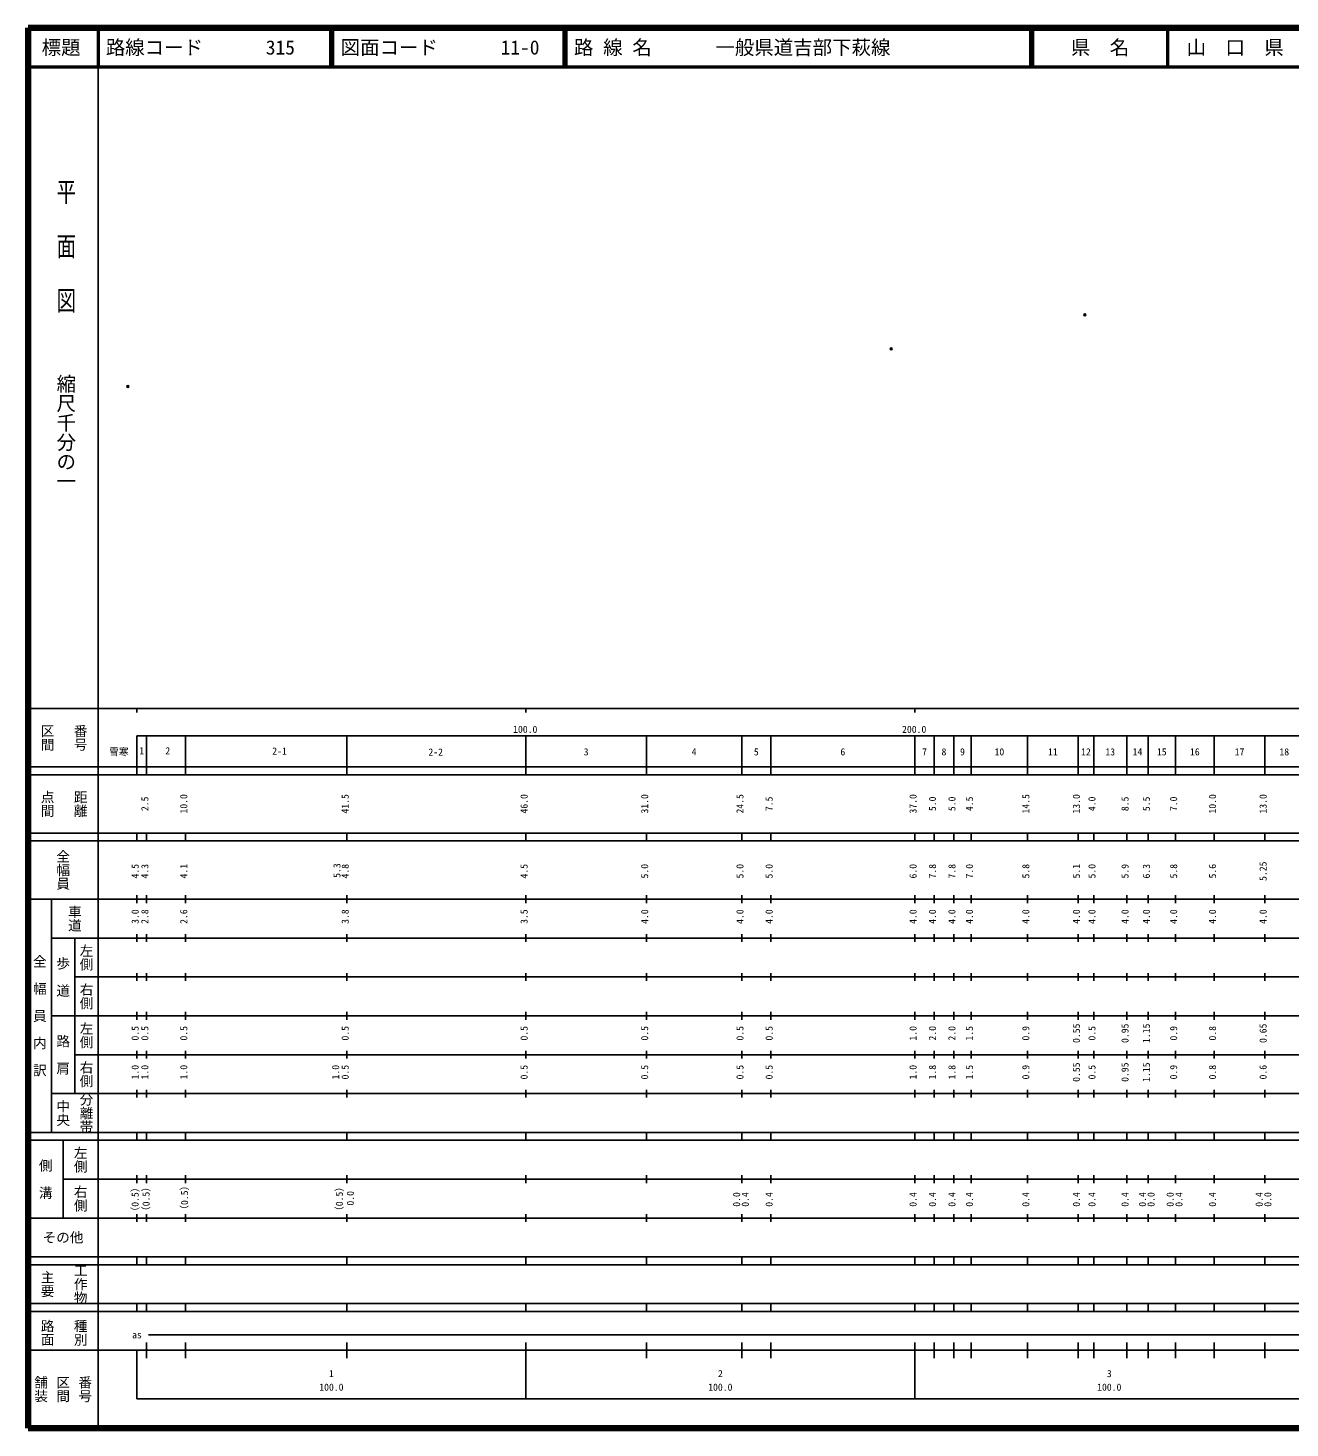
# Model space of a CAD drawing. Units: millimetres on the paper. Extents: x 40 to 680, y 20 to 380.
# Drawn here: x 40 to 364.5, y 20 to 380 of the extents above; entities that cross this region are included whole.
import ezdxf
from ezdxf.enums import TextEntityAlignment as Align

# ---------------------------------------------------------------- set-up
doc = ezdxf.new("R2010")
doc.units = ezdxf.units.MM
doc.header["$PDMODE"] = 32
doc.header["$PDSIZE"] = 0.5
doc.layers.add('M-OTRS', color=6, linetype='Continuous')
doc.layers.add('M-TTL-TXT', color=7, linetype='Continuous')
for name, color, linetype, lineweight in [('M-TTL', 2, 'Continuous', 140), ('M-TTL-BAND', 7, 'Continuous', 25), ('M-TTL-LINE', 7, 'Continuous', 50)]:
    doc.layers.add(name, color=color, linetype=linetype, lineweight=lineweight)
doc.styles.add('@ＭＳ ゴシック', font='')
doc.styles.add('ＭＳ ゴシック', font='')
doc.styles.get('@ＭＳ ゴシック').set_extended_font_data('@MS Gothic')
doc.styles.get('ＭＳ ゴシック').set_extended_font_data('MS Gothic')

msp = doc.modelspace()

# ---------------------------------------------------------------- linework, layer by layer
at = {"layer": 'M-OTRS'}
for p in [(311.723, 306.238), (261.941, 297.477), (65.688, 287.816)]:
    msp.add_point(p, dxfattribs=at)
at = {"layer": 'M-TTL'}
for p, q in [((40, 380), (40, 20)), ((680, 380), (40, 380)), ((40, 20), (680, 20))]:
    msp.add_line(p, q, dxfattribs=at)
at = {"layer": 'M-TTL-BAND'}
for p, q in [((58, 370), (58, 20)), ((40, 205), (579, 205)), ((68, 205), (68, 204)), ((168, 205), (168, 204)), ((268, 205), (268, 204)), ((68, 198), (579, 198)), ((68, 198), (68, 188)), ((70.5, 198), (70.5, 188)), ((80.5, 198), (80.5, 188)), ((122, 198), (122, 188)), ((168, 188), (168, 198)), ((199, 188), (199, 198)), ((223.5, 188), (223.5, 198)), ((231, 188), (231, 198)), ((268, 188), (268, 198)), ((273, 188), (273, 198)), ((278, 188), (278, 198)), ((282.5, 188), (282.5, 198)), ((297, 188), (297, 198)), ((310, 188), (310, 198)), ((314, 188), (314, 198)), ((322.5, 188), (322.5, 198)), ((328, 188), (328, 198)), ((335, 188), (335, 198)), ((345, 188), (345, 198)), ((358, 188), (358, 198)), ((40, 190), (579, 190)), ((40, 188), (579, 188)), ((40, 173), (579, 173)), ((68, 171), (68, 173)), ((70.5, 171), (70.5, 173)), ((80.5, 171), (80.5, 173)), ((122, 171), (122, 173)), ((168, 171), (168, 173)), ((199, 171), (199, 173)), ((223.5, 171), (223.5, 173)), ((231, 171), (231, 173)), ((268, 171), (268, 173)), ((273, 171), (273, 173)), ((278, 171), (278, 173)), ((282.5, 171), (282.5, 173)), ((297, 171), (297, 173)), ((310, 171), (310, 173)), ((314, 171), (314, 173)), ((322.5, 171), (322.5, 173)), ((328, 171), (328, 173)), ((335, 171), (335, 173)), ((345, 171), (345, 173)), ((358, 171), (358, 173)), ((40, 171), (579, 171)), ((40, 156), (579, 156)), ((46, 96), (46, 156)), ((68, 155), (68, 157)), ((70.5, 155), (70.5, 157)), ((80.5, 155), (80.5, 157)), ((122, 155), (122, 157)), ((168, 155), (168, 157)), ((199, 155), (199, 157)), ((223.5, 155), (223.5, 157)), ((231, 155), (231, 157)), ((268, 155), (268, 157)), ((273, 155), (273, 157)), ((278, 155), (278, 157)), ((282.5, 155), (282.5, 157)), ((297, 155), (297, 157)), ((310, 155), (310, 157)), ((314, 155), (314, 157)), ((322.5, 155), (322.5, 157)), ((328, 155), (328, 157)), ((335, 155), (335, 157)), ((345, 155), (345, 157)), ((358, 155), (358, 157)), ((46, 146), (579, 146)), ((52, 146), (52, 106)), ((68, 145), (68, 147)), ((70.5, 145), (70.5, 147)), ((80.5, 145), (80.5, 147)), ((122, 145), (122, 147)), ((168, 145), (168, 147)), ((199, 145), (199, 147)), ((223.5, 145), (223.5, 147)), ((231, 145), (231, 147)), ((268, 145), (268, 147)), ((273, 145), (273, 147)), ((278, 145), (278, 147)), ((282.5, 145), (282.5, 147)), ((297, 145), (297, 147)), ((310, 145), (310, 147)), ((314, 145), (314, 147)), ((322.5, 145), (322.5, 147)), ((328, 145), (328, 147)), ((335, 145), (335, 147)), ((345, 145), (345, 147)), ((358, 145), (358, 147)), ((68, 135), (68, 137)), ((70.5, 135), (70.5, 137)), ((80.5, 135), (80.5, 137)), ((122, 135), (122, 137)), ((168, 135), (168, 137)), ((199, 135), (199, 137)), ((223.5, 135), (223.5, 137)), ((231, 135), (231, 137)), ((268, 135), (268, 137)), ((273, 135), (273, 137)), ((278, 135), (278, 137)), ((282.5, 135), (282.5, 137)), ((297, 135), (297, 137)), ((310, 135), (310, 137)), ((314, 135), (314, 137)), ((322.5, 135), (322.5, 137)), ((328, 135), (328, 137)), ((335, 135), (335, 137)), ((345, 135), (345, 137)), ((358, 135), (358, 137)), ((52, 136), (579, 136)), ((46, 126), (579, 126)), ((68, 125), (68, 127)), ((70.5, 125), (70.5, 127)), ((80.5, 125), (80.5, 127)), ((122, 125), (122, 127)), ((168, 125), (168, 127)), ((199, 125), (199, 127)), ((223.5, 125), (223.5, 127)), ((231, 125), (231, 127)), ((268, 125), (268, 127)), ((273, 125), (273, 127)), ((278, 125), (278, 127)), ((282.5, 125), (282.5, 127)), ((297, 125), (297, 127)), ((310, 125), (310, 127)), ((314, 125), (314, 127)), ((322.5, 125), (322.5, 127)), ((328, 125), (328, 127)), ((335, 125), (335, 127)), ((345, 125), (345, 127)), ((358, 125), (358, 127)), ((52, 116), (579, 116)), ((68, 115), (68, 117)), ((70.5, 115), (70.5, 117)), ((80.5, 115), (80.5, 117)), ((122, 115), (122, 117)), ((168, 115), (168, 117)), ((199, 115), (199, 117)), ((223.5, 115), (223.5, 117)), ((231, 115), (231, 117)), ((268, 115), (268, 117)), ((273, 115), (273, 117)), ((278, 115), (278, 117)), ((282.5, 115), (282.5, 117)), ((297, 115), (297, 117)), ((310, 115), (310, 117)), ((314, 115), (314, 117)), ((322.5, 115), (322.5, 117)), ((328, 115), (328, 117)), ((335, 115), (335, 117)), ((345, 115), (345, 117)), ((358, 115), (358, 117)), ((46, 106), (579, 106)), ((68, 105), (68, 107)), ((70.5, 105), (70.5, 107)), ((80.5, 105), (80.5, 107)), ((122, 105), (122, 107)), ((168, 105), (168, 107)), ((199, 105), (199, 107)), ((223.5, 105), (223.5, 107)), ((231, 105), (231, 107)), ((268, 105), (268, 107)), ((273, 105), (273, 107)), ((278, 105), (278, 107)), ((282.5, 105), (282.5, 107)), ((297, 105), (297, 107)), ((310, 105), (310, 107)), ((314, 105), (314, 107)), ((322.5, 105), (322.5, 107)), ((328, 105), (328, 107)), ((335, 105), (335, 107)), ((345, 105), (345, 107)), ((358, 105), (358, 107)), ((40, 96), (579, 96)), ((40, 94), (579, 94)), ((49, 94), (49, 74)), ((68, 94), (68, 96)), ((70.5, 94), (70.5, 96)), ((80.5, 94), (80.5, 96)), ((122, 94), (122, 96)), ((168, 94), (168, 96)), ((199, 94), (199, 96)), ((223.5, 94), (223.5, 96)), ((231, 94), (231, 96)), ((268, 94), (268, 96)), ((273, 94), (273, 96)), ((278, 94), (278, 96)), ((282.5, 94), (282.5, 96)), ((297, 94), (297, 96)), ((310, 94), (310, 96)), ((314, 94), (314, 96)), ((322.5, 94), (322.5, 96)), ((328, 94), (328, 96)), ((335, 94), (335, 96)), ((345, 94), (345, 96)), ((358, 94), (358, 96)), ((49, 84), (579, 84)), ((68, 83), (68, 85)), ((70.5, 83), (70.5, 85)), ((80.5, 83), (80.5, 85)), ((122, 83), (122, 85)), ((168, 83), (168, 85)), ((199, 83), (199, 85)), ((223.5, 83), (223.5, 85)), ((231, 83), (231, 85)), ((268, 83), (268, 85)), ((273, 83), (273, 85)), ((278, 83), (278, 85)), ((282.5, 83), (282.5, 85)), ((297, 83), (297, 85)), ((310, 83), (310, 85)), ((314, 83), (314, 85)), ((322.5, 83), (322.5, 85)), ((328, 83), (328, 85)), ((335, 83), (335, 85)), ((345, 83), (345, 85)), ((358, 83), (358, 85)), ((40, 74), (579, 74)), ((68, 73), (68, 75)), ((70.5, 73), (70.5, 75)), ((80.5, 73), (80.5, 75)), ((122, 73), (122, 75)), ((168, 73), (168, 75)), ((199, 73), (199, 75)), ((223.5, 73), (223.5, 75)), ((231, 73), (231, 75)), ((268, 73), (268, 75)), ((273, 73), (273, 75)), ((278, 73), (278, 75)), ((282.5, 73), (282.5, 75)), ((297, 73), (297, 75)), ((310, 73), (310, 75)), ((314, 73), (314, 75)), ((322.5, 73), (322.5, 75)), ((328, 73), (328, 75)), ((335, 73), (335, 75)), ((345, 73), (345, 75)), ((358, 73), (358, 75)), ((40, 64), (579, 64)), ((40, 62), (579, 62)), ((68, 62), (68, 64)), ((70.5, 62), (70.5, 64)), ((80.5, 62), (80.5, 64)), ((122, 62), (122, 64)), ((168, 62), (168, 64)), ((199, 62), (199, 64)), ((223.5, 62), (223.5, 64)), ((231, 62), (231, 64)), ((268, 62), (268, 64)), ((273, 62), (273, 64)), ((278, 62), (278, 64)), ((282.5, 62), (282.5, 64)), ((297, 62), (297, 64)), ((310, 62), (310, 64)), ((314, 62), (314, 64)), ((322.5, 62), (322.5, 64)), ((328, 62), (328, 64)), ((335, 62), (335, 64)), ((345, 62), (345, 64)), ((358, 62), (358, 64)), ((40, 52), (579, 52)), ((68, 50), (68, 52)), ((70.5, 50), (70.5, 52)), ((80.5, 50), (80.5, 52)), ((122, 50), (122, 52)), ((168, 50), (168, 52)), ((199, 50), (199, 52)), ((223.5, 50), (223.5, 52)), ((231, 50), (231, 52)), ((268, 50), (268, 52)), ((273, 50), (273, 52)), ((278, 50), (278, 52)), ((282.5, 50), (282.5, 52)), ((297, 50), (297, 52)), ((310, 50), (310, 52)), ((314, 50), (314, 52)), ((322.5, 50), (322.5, 52)), ((328, 50), (328, 52)), ((335, 50), (335, 52)), ((345, 50), (345, 52)), ((358, 50), (358, 52)), ((40, 50), (579, 50)), ((71, 44), (565, 44)), ((40, 40), (579, 40)), ((68, 40), (68, 27.5)), ((70.5, 38), (70.5, 42)), ((80.5, 38), (80.5, 42)), ((122, 38), (122, 42)), ((168, 27.5), (168, 42)), ((199, 38), (199, 42)), ((223.5, 38), (223.5, 42)), ((231, 38), (231, 42)), ((268, 27.5), (268, 42)), ((273, 38), (273, 42)), ((278, 38), (278, 42)), ((282.5, 38), (282.5, 42)), ((297, 38), (297, 42)), ((310, 38), (310, 42)), ((314, 38), (314, 42)), ((322.5, 38), (322.5, 42)), ((328, 38), (328, 42)), ((335, 38), (335, 42)), ((345, 38), (345, 42)), ((358, 38), (358, 42)), ((68, 27.5), (579, 27.5))]:
    msp.add_line(p, q, dxfattribs=at)
at = {"layer": 'M-TTL-LINE'}
for p, q in [((58, 380), (58, 370)), ((117.75, 380), (117.75, 370)), ((118.25, 380), (118.25, 370)), ((177.75, 380), (177.75, 370)), ((178.25, 380), (178.25, 370)), ((297.75, 380), (297.75, 370)), ((298.25, 380), (298.25, 370)), ((333, 380), (333, 370)), ((40, 370), (680, 370))]:
    msp.add_line(p, q, dxfattribs=at)

# ---------------------------------------------------------------- texts
at = {"layer": 'M-TTL-BAND', "style": '@ＭＳ ゴシック', "width": 1.4}
msp.add_text('平  面  図', height=3.666, rotation=270, dxfattribs=at).set_placement((49.777, 306.475), align=Align.MIDDLE_RIGHT)
at = {"layer": 'M-TTL-BAND', "style": '@ＭＳ ゴシック'}
msp.add_text('縮尺千分の一', height=3.666, rotation=270, dxfattribs=at).set_placement((49.777, 261.03), align=Align.MIDDLE_RIGHT)
for s, p in [('区間', (45, 197.5)), ('番号', (53.5, 197.5)), ('点間', (45, 180.5)), ('距離', (53.5, 180.5)), ('全幅員', (49, 163.5)), ('車道', (52, 151)), ('左側', (55, 141)), ('全\u3000幅\u3000員\u3000内\u3000訳', (43, 126)), ('歩\u3000道', (49, 136)), ('右側', (55, 131)), ('左側', (55, 121)), ('路\u3000肩', (49, 116)), ('右側', (55, 111)), ('分離帯', (55, 101)), ('中央', (49, 101)), ('左側', (53.5, 89)), ('側\u3000溝', (44.5, 84)), ('右側', (53.5, 79)), ('工作物', (53.5, 57)), ('主要', (45, 57)), ('路面', (45, 44.5)), ('種別', (53.5, 44.5)), ('舗装', (43.333, 30)), ('区間', (49, 30)), ('番号', (54.667, 30))]:
    msp.add_text(s, height=2.566, rotation=270, dxfattribs=at).set_placement(p, align=Align.MIDDLE_CENTER)
at = {"layer": 'M-TTL-BAND', "style": 'ＭＳ ゴシック'}
for s, p in [('100.0', (167.844, 198.195)), ('200.0', (267.844, 198.195)), ('雪寒', (63.354, 192.405)), ('1', (69.22, 192.694)), ('2', (75.934, 192.669)), ('2-1', (104.657, 192.606)), ('2-2', (144.819, 192.355)), ('3', (183.5, 192.405)), ('4', (211.25, 192.405)), ('5', (227.25, 192.405)), ('6', (249.5, 192.405)), ('7', (270.5, 192.405)), ('8', (275.5, 192.405)), ('9', (280.25, 192.405)), ('10', (289.75, 192.405)), ('11', (303.5, 192.405)), ('12', (312, 192.405)), ('13', (318.25, 192.405)), ('14', (325.25, 192.405)), ('15', (331.5, 192.405)), ('16', (340, 192.405)), ('17', (351.5, 192.405)), ('18', (363, 192.405)), ('as', (68, 42.5)), ('1', (118, 32.523)), ('2', (218, 32.523)), ('3', (318, 32.523)), ('100.0', (118, 29.033)), ('100.0', (218, 29.033)), ('100.0', (318, 29.033))]:
    msp.add_text(s, height=1.833, dxfattribs=at).set_placement(p, align=Align.BOTTOM_CENTER)
for s, p in [('2.5', (71.5, 180.5)), ('10.0', (81.5, 180.5)), ('41.5', (123, 180.5)), ('46.0', (169, 180.5)), ('31.0', (200, 180.5)), ('24.5', (224.5, 180.5)), ('7.5', (232, 180.5)), ('37.0', (269, 180.5)), ('5.0', (274, 180.5)), ('5.0', (279, 180.5)), ('4.5', (283.5, 180.5)), ('14.5', (298, 180.5)), ('13.0', (311, 180.5)), ('4.0', (315, 180.5)), ('8.5', (323.5, 180.5)), ('5.5', (329, 180.5)), ('7.0', (336, 180.5)), ('10.0', (346, 180.5)), ('13.0', (359, 180.5)), ('4.5', (69, 163.174)), ('4.3', (71.5, 163.174)), ('4.1', (81.5, 163.174)), ('5.3', (120.88, 163.337)), ('4.8', (123, 163.174)), ('4.5', (169, 163.174)), ('5.0', (200, 163.174)), ('5.0', (224.5, 163.174)), ('5.0', (232, 163.174)), ('6.0', (269, 163.174)), ('7.8', (274, 163.174)), ('7.8', (279, 163.174)), ('7.0', (283.5, 163.174)), ('5.8', (298, 163.174)), ('5.1', (311, 163.174)), ('5.0', (315, 163.174)), ('5.9', (323.5, 163.174)), ('6.3', (329, 163.174)), ('5.8', (336, 163.174)), ('5.6', (346, 163.174)), ('5.25', (359, 163.174)), ('3.0', (69, 151.5)), ('2.8', (71.5, 151.5)), ('2.6', (81.5, 151.5)), ('3.8', (123, 151.5)), ('3.5', (169, 151.5)), ('4.0', (200, 151.5)), ('4.0', (224.5, 151.5)), ('4.0', (232, 151.5)), ('4.0', (269, 151.5)), ('4.0', (274, 151.5)), ('4.0', (279, 151.5)), ('4.0', (283.5, 151.5)), ('4.0', (298, 151.5)), ('4.0', (311, 151.5)), ('4.0', (315, 151.5)), ('4.0', (323.5, 151.5)), ('4.0', (329, 151.5)), ('4.0', (336, 151.5)), ('4.0', (346, 151.5)), ('4.0', (359, 151.5)), ('0.5', (69, 121.5)), ('0.5', (71.5, 121.5)), ('0.5', (81.5, 121.5)), ('0.5', (123, 121.5)), ('0.5', (169, 121.5)), ('0.5', (200, 121.5)), ('0.5', (224.5, 121.5)), ('0.5', (232, 121.5)), ('1.0', (269, 121.5)), ('2.0', (274, 121.5)), ('2.0', (279, 121.5)), ('1.5', (283.5, 121.5)), ('0.9', (298, 121.5)), ('0.55', (311, 121.5)), ('0.5', (315, 121.5)), ('0.95', (323.5, 121.5)), ('1.15', (329, 121.5)), ('0.9', (336, 121.5)), ('0.8', (346, 121.5)), ('0.65', (359, 121.5)), ('1.0', (69, 111.5)), ('1.0', (71.5, 111.5)), ('1.0', (81.5, 111.5)), ('1.0', (120.554, 111.5)), ('0.5', (123, 111.5)), ('0.5', (169, 111.5)), ('0.5', (200, 111.5)), ('0.5', (224.5, 111.5)), ('0.5', (232, 111.5)), ('1.0', (269, 111.5)), ('1.8', (274, 111.5)), ('1.8', (279, 111.5)), ('1.5', (283.5, 111.5)), ('0.9', (298, 111.5)), ('0.55', (311, 111.5)), ('0.5', (315, 111.5)), ('0.95', (323.5, 111.5)), ('1.15', (329, 111.5)), ('0.9', (336, 111.5)), ('0.8', (346, 111.5)), ('0.6', (359, 111.5)), ('（0.5）', (69, 78.764)), ('（0.5）', (71.805, 78.881)), ('（0.5）', (81.691, 79.215)), ('（0.5）', (121.502, 78.897)), ('0.0', (124.341, 79.064)), ('0.0', (223.647, 78.764)), ('0.4', (225.87, 78.764)), ('0.4', (232, 78.764)), ('0.4', (269, 78.764)), ('0.4', (274, 78.764)), ('0.4', (279, 78.764)), ('0.4', (283.5, 78.764)), ('0.4', (298, 78.764)), ('0.4', (311, 78.764)), ('0.4', (315, 78.764)), ('0.4', (323.5, 78.764)), ('0.4', (328, 78.764)), ('0.0', (330.2, 78.764)), ('0.0', (335.113, 78.764)), ('0.4', (337.37, 78.764)), ('0.4', (346, 78.764)), ('0.4', (358, 78.764)), ('0.0', (360.228, 78.764))]:
    msp.add_text(s, height=1.833, rotation=90, dxfattribs=at).set_placement(p, align=Align.BOTTOM_CENTER)
msp.add_text('その他', height=2.566, dxfattribs=at).set_placement((49, 69), align=Align.MIDDLE_CENTER)
at = {"layer": 'M-TTL-TXT', "style": 'ＭＳ ゴシック'}
for s, p in [('標題', (48.5, 375)), ('県\u3000名', (315.625, 375)), ('山\u3000口\u3000県', (350.375, 375))]:
    msp.add_text(s, height=3.666, dxfattribs=at).set_placement(p, align=Align.MIDDLE_CENTER)
for s, p in [('路線コード', (60, 375)), ('315', (101.142, 375)), ('図面コード', (120.38, 375)), ('11-0', (161.521, 375)), ('路 線 名', (180.38, 375)), ('一般県道吉部下萩線', (216.734, 375))]:
    msp.add_text(s, height=3.666, dxfattribs=at).set_placement(p, align=Align.MIDDLE_LEFT)

doc.saveas('drawing.dxf')
